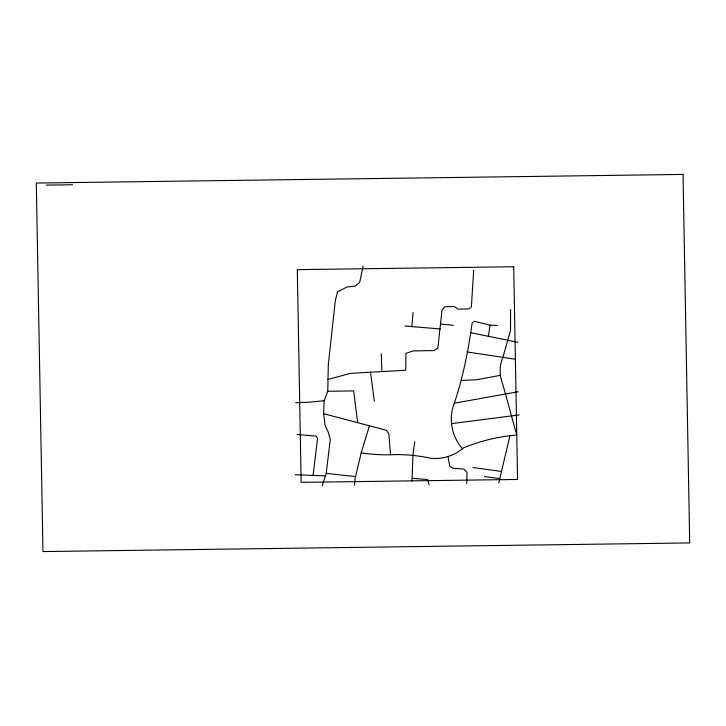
<?xml version="1.0" encoding="UTF-8"?>
<svg xmlns="http://www.w3.org/2000/svg" width="726" height="726" viewBox="0 0 726 726"><rect width="100%" height="100%" fill="white"/><g stroke="black" fill="none" stroke-linecap="round" stroke-linejoin="round"><path stroke-width="1.09" d="M510.578 309.521L510.532 330.448L502.882 357.364A35.52 34.893 6.8 0 0 502.564 383.519L516.758 435.065A173.441 170.365 6.8 0 0 463.397 447.915A42.752 41.999 6.8 0 1 430.418 458.233A154.593 151.852 6.8 0 0 396.423 454.567A175.32 172.216 6.8 0 1 361.176 452.924L355.05 478.697L354.506 485.104M466.782 483.471L467.009 472.281L464.005 469.123L452.67 468.188L449.675 465.992L448.033 456.509M412.005 480.866L412.922 455.411L414.718 441.735M322.244 485.776L326.21 473.343L330.312 439.312L328.088 431.843L325.112 425.427L323.624 413.702L324.159 400.688L327.789 391.26L328.324 364.434L335.376 300.228L337.654 291.779L347.055 286.997L355.25 286.089L359.697 282.278L363.109 266.079M473.697 270.299L471.365 306.853L469.023 308.913L458.088 309.095L454.167 306.49L444.693 306.817L442.043 309.948L437.832 348.217L434.012 350.613L413.194 350.894L405.943 353.38L405.734 370.242L350.331 373.364L327.58 379.562M411.869 326.6L413.021 312.525M462.462 448.695A45.883 45.066 6.8 0 1 454.304 403.193C463.106 377.157 468.433 349.887 472.181 322.752L474.495 321.337L490.032 325.184L497.537 325.448M313.069 475.394L317.571 438.35L316.019 436.09L297.243 434.52M488.362 336.292L490.032 325.184M498.789 482.935L509.933 435.736M361.176 452.924L369.452 425.745M500.432 375.324L476.891 379.698L461.536 380.451M454.304 403.193L518.173 391.741M451.536 423.621L519.199 414.918M324.159 400.688L308.913 402.258L295.618 402.667M46.192 185.121L72.573 184.767M327.789 391.26L353.671 390.915L357.628 422.596M295.164 474.722L325.411 475.857M412.096 478.316L427.678 479.577L429.084 484.796M404.845 326.019L440.255 328.96M440.863 324.132L453.351 325.257M326.21 473.343L355.549 476.574M484.46 476.61L499.824 478.57M473.062 467.517L501.494 471.473M466.963 351.938L515.387 359.252M471.346 332.817L517.992 342.336M323.624 413.702L386.15 430.2L388.864 433.794L390.543 454.775M370.469 371.993L374.371 401.278M381.277 353.743L381.867 371.431M683.03 174.431L36.3 183.061L42.97 551.569L689.7 542.939L683.03 174.431M513.718 266.76L297.297 269.645L301.154 482.345L517.565 479.459L513.718 266.76"/></g></svg>
